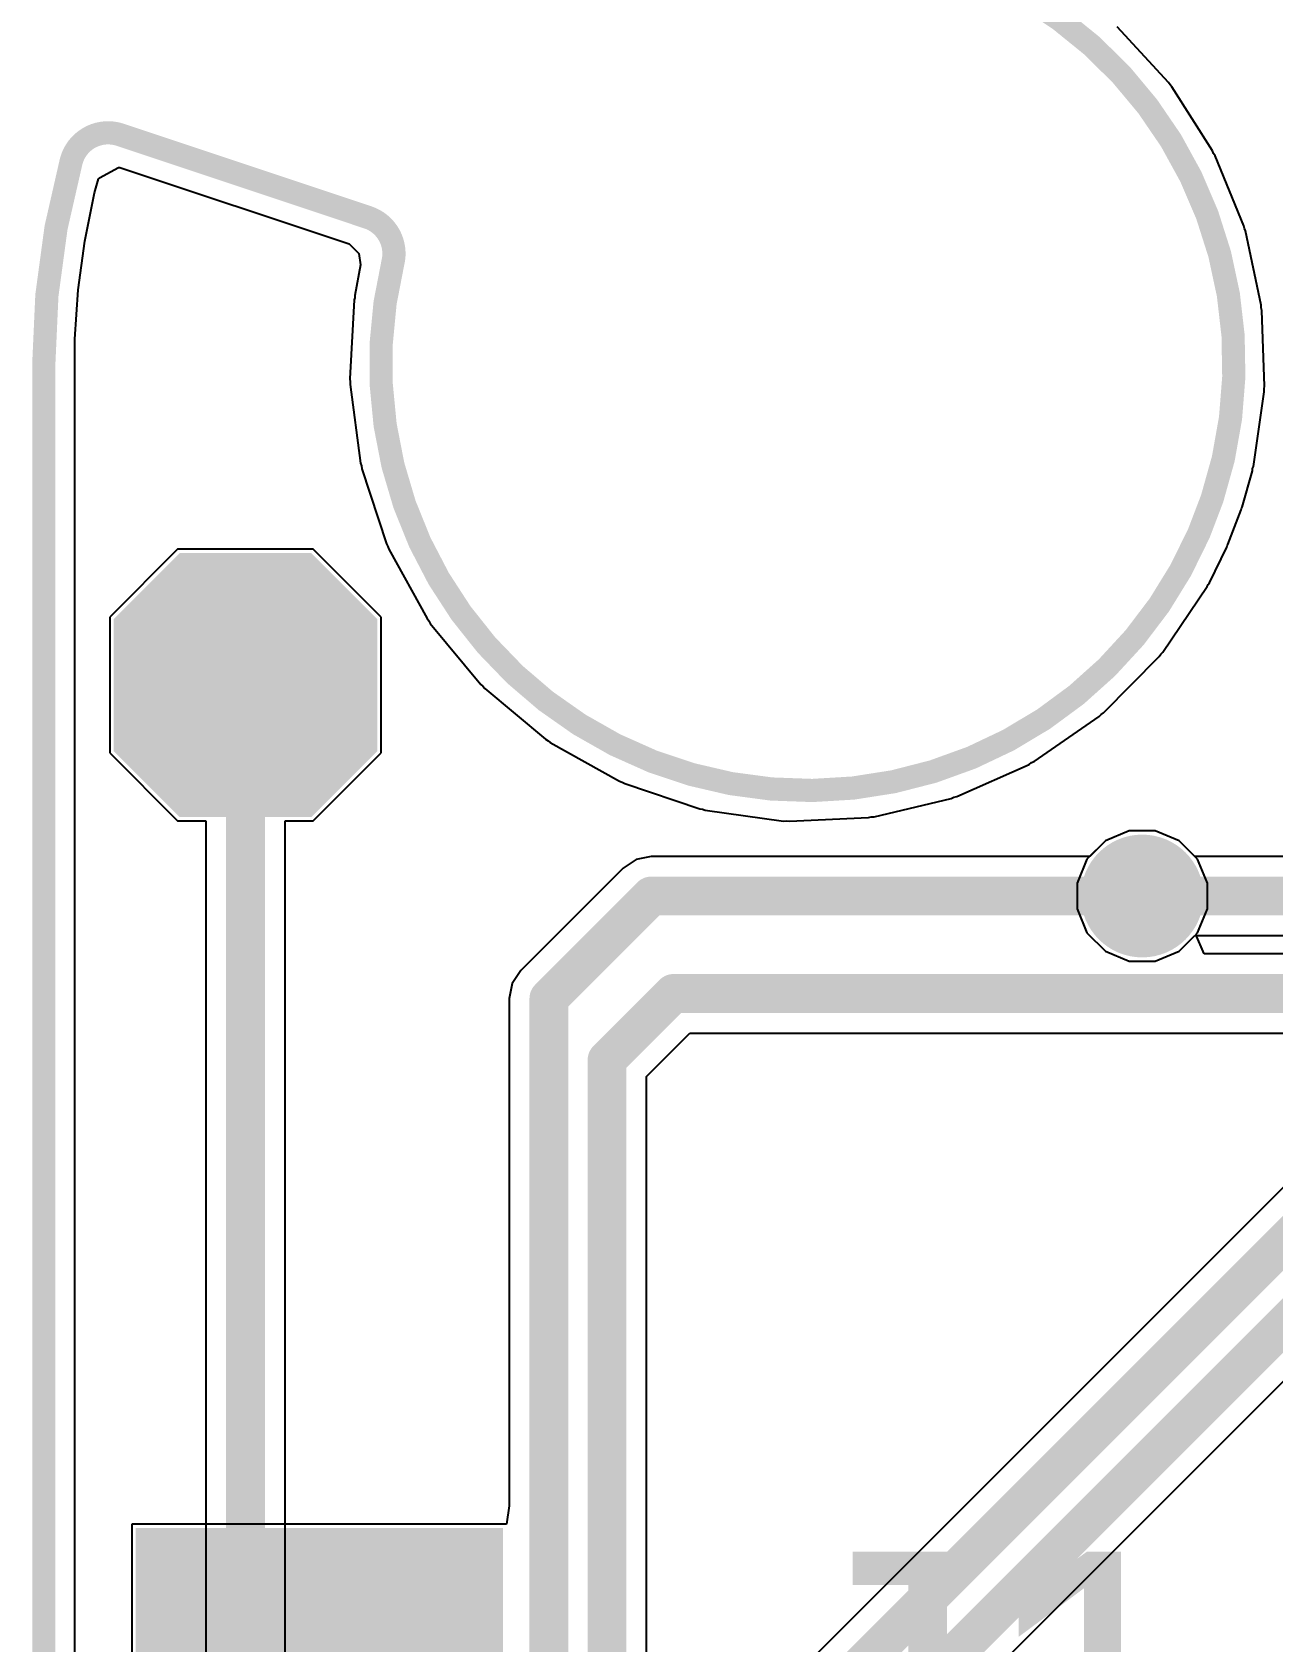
# Model space of a CAD drawing. Header units: millimetres. Extents: x -23 to 83, y -38 to 11.
# Drawn here: x -21.6 to -13.47, y -6.36 to 4.18 of the extents above; entities that cross this region are included whole.
import ezdxf

# ---------------------------------------------------------------- set-up
doc = ezdxf.new("R2010")
doc.units = ezdxf.units.MM
for name, color, linetype in [('BottomLayer', 5, 'Continuous'), ('BottomPaste', 16, 'Continuous'), ('BottomSolder', 6, 'Continuous'), ('Mechanical2', 216, 'Continuous'), ('TopLayer', 1, 'Continuous'), ('TopOverlay', 2, 'Continuous'), ('TopPaste', 8, 'Continuous'), ('TopSolder', 216, 'Continuous'), ('ViaHoleLayer', 16, 'Continuous')]:
    doc.layers.add(name, color=color, linetype=linetype)
doc.styles.add('Arial', font='', dxfattribs={"height": 0.2})
doc.styles.get('Arial').set_extended_font_data('Arial')

# ---------------------------------------------------------------- blocks, each defined once
blk = doc.blocks.new('FH12_30S_0_5SH_55__3')
at = {"layer": 'TopLayer'}
blk.add_hatch(color=1, dxfattribs=at).paths.add_polyline_path([(-10.05, -0.525), (-8.25, -0.525), (-8.25, -2.725), (-10.05, -2.725)])
at = {"layer": 'TopPaste'}
blk.add_hatch(color=8, dxfattribs=at).paths.add_polyline_path([(-10.05, -0.525), (-8.25, -0.525), (-8.25, -2.725), (-10.05, -2.725)])
at = {"layer": 'TopSolder'}
blk.add_hatch(color=216, dxfattribs=at).paths.add_polyline_path([(-10.152, -0.423), (-8.148, -0.423), (-8.148, -2.827), (-10.152, -2.827)])
blk = doc.blocks.new('T__________B_86')
at = {"layer": 'BottomLayer'}
blk.add_hatch(color=5, dxfattribs=at).paths.add_polyline_path([(0.381, 0.762), (-0.381, 0.762), (-0.762, 0.381), (-0.762, -0.381), (-0.381, -0.762), (0.381, -0.762), (0.762, -0.381), (0.762, 0.381)])
at = {"layer": 'BottomPaste'}
blk.add_hatch(color=16, dxfattribs=at).paths.add_polyline_path([(0.381, 0.762), (-0.381, 0.762), (-0.762, 0.381), (-0.762, -0.381), (-0.381, -0.762), (0.381, -0.762), (0.762, -0.381), (0.762, 0.381)])
at = {"layer": 'BottomSolder'}
blk.add_hatch(color=6, dxfattribs=at).paths.add_polyline_path([(0.4318, 0.8636), (-0.4318, 0.8636), (-0.8636, 0.4318), (-0.8636, -0.4318), (-0.4318, -0.8636), (0.4318, -0.8636), (0.8636, -0.4318), (0.8636, 0.4318)])

msp = doc.modelspace()

# ---------------------------------------------------------------- hatches: boundary and pattern name
at = {"layer": 'BottomLayer'}
h = msp.add_hatch(color=5, dxfattribs=at)
edge = h.paths.add_edge_path()
edge.add_arc((-14.326, -1.473), 0.3, 0, 360)
at = {"layer": 'BottomSolder'}
h = msp.add_hatch(color=6, dxfattribs=at)
edge = h.paths.add_edge_path()
edge.add_arc((-14.326, -1.473), 0.402, 0, 360)
at = {"layer": 'TopLayer'}
h = msp.add_hatch(color=1, dxfattribs=at)
edge = h.paths.add_edge_path()
edge.add_arc((-14.326, -1.473), 0.3, 0, 360)
at = {"layer": 'TopSolder'}
h = msp.add_hatch(color=216, dxfattribs=at)
edge = h.paths.add_edge_path()
edge.add_arc((-14.326, -1.473), 0.402, 0, 360)
at = {"layer": 'ViaHoleLayer'}
h = msp.add_hatch(color=16, dxfattribs=at)
edge = h.paths.add_edge_path()
edge.add_arc((-14.326, -1.473), 0.15, 0, 360)

# ---------------------------------------------------------------- linework, layer by layer
at = {"layer": 'BottomLayer'}
for p, q in [((-14.154, 3.853), (-14.49, 4.217)), ((-14.144, 3.837), (-14.154, 3.853)), ((-14.132, 3.824), (-14.144, 3.837)), ((-13.866, 3.406), (-14.132, 3.824)), ((-13.859, 3.389), (-13.866, 3.406)), ((-13.849, 3.374), (-13.859, 3.389)), ((-13.661, 2.915), (-13.849, 3.374)), ((-21.155, 3.229), (-21.03, 3.296)), ((-21.03, 3.296), (-21.022, 3.297)), ((-21.022, 3.297), (-19.519, 2.796)), ((-21.186, 3.13), (-21.16, 3.223)), ((-21.16, 3.223), (-21.155, 3.229)), ((-21.25, 2.814), (-21.186, 3.13)), ((-13.657, 2.897), (-13.661, 2.915)), ((-13.65, 2.881), (-13.657, 2.897)), ((-13.546, 2.396), (-13.65, 2.881)), ((-21.293, 2.495), (-21.25, 2.814)), ((-19.519, 2.796), (-19.455, 2.734)), ((-19.444, 2.66), (-19.483, 2.458)), ((-19.455, 2.734), (-19.444, 2.66)), ((-21.315, 2.173), (-21.293, 2.495)), ((-19.487, 2.43), (-19.515, 1.913)), ((-19.483, 2.444), (-19.487, 2.43)), ((-19.483, 2.458), (-19.483, 2.444)), ((-13.546, 2.378), (-13.546, 2.396)), ((-13.542, 2.36), (-13.546, 2.378)), ((-13.525, 1.865), (-13.542, 2.36)), ((-21.315, 2.011), (-21.315, 2.173)), ((-21.315, -19.387), (-21.315, 2.011)), ((-21.315, 2.011), (-21.315, 2.011)), ((-21.315, 2.011), (-21.315, 2.011)), ((-19.515, 1.913), (-19.512, 1.894)), ((-19.512, 1.894), (-19.513, 1.875)), ((-19.513, 1.875), (-19.445, 1.361)), ((-13.598, 1.338), (-13.527, 1.828)), ((-13.528, 1.847), (-13.525, 1.865)), ((-13.527, 1.828), (-13.528, 1.847)), ((-19.445, 1.361), (-19.439, 1.343)), ((-19.439, 1.343), (-19.436, 1.324)), ((-19.436, 1.324), (-19.274, 0.832)), ((-13.672, 1.073), (-13.604, 1.311)), ((-13.604, 1.311), (-13.603, 1.325)), ((-13.603, 1.325), (-13.598, 1.338)), ((-13.765, 0.828), (-13.677, 1.056)), ((-13.677, 1.056), (-13.676, 1.065)), ((-13.676, 1.065), (-13.672, 1.073)), ((-20.643, 0.797), (-21.087, 0.353)), ((-19.754, 0.797), (-20.643, 0.797)), ((-19.309, 0.353), (-19.754, 0.797)), ((-19.274, 0.832), (-19.265, 0.815)), ((-19.265, 0.815), (-19.259, 0.797)), ((-19.259, 0.797), (-19.009, 0.343)), ((-13.886, 0.578), (-13.772, 0.811)), ((-13.772, 0.811), (-13.77, 0.82)), ((-13.77, 0.82), (-13.765, 0.828)), ((-14.19, 0.124), (-13.9, 0.553)), ((-13.9, 0.553), (-13.895, 0.567)), ((-13.895, 0.567), (-13.886, 0.578)), ((-21.087, 0.353), (-21.087, -0.536)), ((-19.309, -0.536), (-19.309, 0.353)), ((-19.009, 0.343), (-18.997, 0.329)), ((-18.997, 0.329), (-18.988, 0.312)), ((-18.988, 0.312), (-18.658, -0.088)), ((-14.214, 0.095), (-14.204, 0.111)), ((-14.204, 0.111), (-14.19, 0.124)), ((-14.579, -0.273), (-14.214, 0.095)), ((-18.658, -0.088), (-18.643, -0.1)), ((-18.643, -0.1), (-18.631, -0.115)), ((-18.631, -0.115), (-18.234, -0.447)), ((-15.034, -0.592), (-14.608, -0.298)), ((-14.608, -0.298), (-14.595, -0.284)), ((-14.595, -0.284), (-14.579, -0.273)), ((-18.234, -0.447), (-18.217, -0.456)), ((-18.217, -0.456), (-18.202, -0.468)), ((-18.202, -0.468), (-17.75, -0.721)), ((-21.087, -0.536), (-20.643, -0.981)), ((-19.754, -0.981), (-19.309, -0.536)), ((-15.541, -0.822), (-15.067, -0.611)), ((-15.067, -0.611), (-15.052, -0.6)), ((-15.052, -0.6), (-15.034, -0.592)), ((-17.75, -0.721), (-17.732, -0.727)), ((-17.732, -0.727), (-17.715, -0.737)), ((-17.715, -0.737), (-17.224, -0.902)), ((-16.081, -0.954), (-15.577, -0.834)), ((-15.577, -0.834), (-15.559, -0.826)), ((-15.559, -0.826), (-15.541, -0.822)), ((-17.224, -0.902), (-17.205, -0.904)), ((-17.205, -0.904), (-17.187, -0.91)), ((-17.187, -0.91), (-16.674, -0.982)), ((-20.643, -0.981), (-20.457, -0.981)), ((-20.457, -0.981), (-20.457, -11.947)), ((-19.939, -11.84), (-19.939, -0.981)), ((-19.939, -0.981), (-19.754, -0.981)), ((-16.674, -0.982), (-16.655, -0.981)), ((-16.655, -0.981), (-16.636, -0.984)), ((-16.636, -0.984), (-16.118, -0.959)), ((-16.118, -0.959), (-16.1, -0.954)), ((-16.1, -0.954), (-16.081, -0.954)), ((-14.411, -1.046), (-14.567, -1.111)), ((-14.241, -1.046), (-14.411, -1.046)), ((-14.084, -1.111), (-14.241, -1.046)), ((-14.567, -1.111), (-14.688, -1.231)), ((-13.981, -1.214), (-14.084, -1.111)), ((-14.688, -1.231), (-14.753, -1.388)), ((-12.685, -1.214), (-13.981, -1.214)), ((-14.753, -1.388), (-14.753, -1.558)), ((-14.753, -1.558), (-14.688, -1.715)), ((-14.688, -1.715), (-14.567, -1.835)), ((-14.084, -1.835), (-13.981, -1.732)), ((-13.981, -1.732), (-12.578, -1.732)), ((-14.567, -1.835), (-14.411, -1.9)), ((-14.241, -1.9), (-14.084, -1.835)), ((-14.411, -1.9), (-14.241, -1.9))]:
    msp.add_line(p, q, dxfattribs=at)
at = {"layer": 'BottomLayer', "const_width": 0.254}
for points in [[(-20.198, -11.947), (-20.198, -0.092)], [(-14.326, -1.473), (-12.578, -1.473)]]:
    msp.add_lwpolyline(points, dxfattribs=at)
at = {"layer": 'BottomLayer', "const_width": 0.127}
for points in [[(-20.262, -0.092, 1), (-20.135, -0.092, 1)], [(-14.389, -1.473, 1), (-14.262, -1.473, 1)]]:
    msp.add_lwpolyline(points, format="xyb", close=True, dxfattribs=at)
at = {"layer": 'Mechanical2', "const_width": 0.152}
for points in [[(-17.181, 4.726, -0.589842), (-13.868, 1.129)], [(-21.339, 3.34, -0.429721), (-21.019, 3.511)], [(-21.519, 2.011, -0.067325), (-21.339, 3.34)], [(-19.397, 2.97, -0.390333), (-19.233, 2.674)], [(-13.955, 0.901, -0.918669), (-19.233, 2.674)]]:
    msp.add_lwpolyline(points, format="xyb", dxfattribs=at)
for points in [[(-21.019, 3.511), (-19.397, 2.97)], [(-21.519, -32.989), (-21.519, 2.011)], [(-13.955, 0.901), (-13.868, 1.129)]]:
    msp.add_lwpolyline(points, dxfattribs=at)
at = {"layer": 'Mechanical2', "const_width": 0.0762}
for points in [[(-21.057, 3.511, 1), (-20.981, 3.511, 1)], [(-21.057, 3.511, 1), (-20.981, 3.511, 1)], [(-21.377, 3.34, 1), (-21.301, 3.34, 1)], [(-21.377, 3.34, 1), (-21.301, 3.34, 1)], [(-19.435, 2.97, 1), (-19.359, 2.97, 1)], [(-19.435, 2.97, 1), (-19.359, 2.97, 1)], [(-19.271, 2.674, 1), (-19.195, 2.674, 1)], [(-19.271, 2.674, 1), (-19.195, 2.674, 1)], [(-21.557, 2.011, 1), (-21.481, 2.011, 1)], [(-21.557, 2.011, 1), (-21.481, 2.011, 1)], [(-13.906, 1.129, 1), (-13.83, 1.129, 1)], [(-13.906, 1.129, 1), (-13.83, 1.129, 1)], [(-13.993, 0.901, 1), (-13.917, 0.901, 1)], [(-13.993, 0.901, 1), (-13.917, 0.901, 1)]]:
    msp.add_lwpolyline(points, format="xyb", close=True, dxfattribs=at)
at = {"layer": 'TopLayer'}
for p, q in [((-3.856, 6.167), (-17.454, -7.431)), ((-15.998, -7.245), (-3.327, 5.426)), ((-14.154, 3.853), (-14.49, 4.217)), ((-14.144, 3.837), (-14.154, 3.853)), ((-14.132, 3.824), (-14.144, 3.837)), ((-13.866, 3.406), (-14.132, 3.824)), ((-13.859, 3.389), (-13.866, 3.406)), ((-13.849, 3.374), (-13.859, 3.389)), ((-13.661, 2.915), (-13.849, 3.374)), ((-21.155, 3.229), (-21.03, 3.296)), ((-21.03, 3.296), (-21.022, 3.297)), ((-21.022, 3.297), (-19.519, 2.796)), ((-21.186, 3.13), (-21.16, 3.223)), ((-21.16, 3.223), (-21.155, 3.229)), ((-21.25, 2.814), (-21.186, 3.13)), ((-13.657, 2.897), (-13.661, 2.915)), ((-13.65, 2.881), (-13.657, 2.897)), ((-13.546, 2.396), (-13.65, 2.881)), ((-21.293, 2.495), (-21.25, 2.814)), ((-19.519, 2.796), (-19.455, 2.734)), ((-19.444, 2.66), (-19.483, 2.458)), ((-19.455, 2.734), (-19.444, 2.66)), ((-21.315, 2.173), (-21.293, 2.495)), ((-19.487, 2.43), (-19.515, 1.913)), ((-19.483, 2.444), (-19.487, 2.43)), ((-19.483, 2.458), (-19.483, 2.444)), ((-13.546, 2.378), (-13.546, 2.396)), ((-13.542, 2.36), (-13.546, 2.378)), ((-13.525, 1.865), (-13.542, 2.36)), ((-21.315, 2.011), (-21.315, 2.173)), ((-21.315, -13.556), (-21.315, 2.011)), ((-21.315, 2.011), (-21.315, 2.011)), ((-21.315, 2.011), (-21.315, 2.011)), ((-19.515, 1.913), (-19.512, 1.894)), ((-19.512, 1.894), (-19.513, 1.875)), ((-19.513, 1.875), (-19.445, 1.361)), ((-13.598, 1.338), (-13.527, 1.828)), ((-13.528, 1.847), (-13.525, 1.865)), ((-13.527, 1.828), (-13.528, 1.847)), ((-19.445, 1.361), (-19.439, 1.343)), ((-19.439, 1.343), (-19.436, 1.324)), ((-19.436, 1.324), (-19.274, 0.832)), ((-13.672, 1.073), (-13.604, 1.311)), ((-13.604, 1.311), (-13.603, 1.325)), ((-13.603, 1.325), (-13.598, 1.338)), ((-13.765, 0.828), (-13.677, 1.056)), ((-13.677, 1.056), (-13.676, 1.065)), ((-13.676, 1.065), (-13.672, 1.073)), ((-19.274, 0.832), (-19.265, 0.815)), ((-19.265, 0.815), (-19.259, 0.797)), ((-19.259, 0.797), (-19.009, 0.343)), ((-13.886, 0.578), (-13.772, 0.811)), ((-13.772, 0.811), (-13.77, 0.82)), ((-13.77, 0.82), (-13.765, 0.828)), ((-14.19, 0.124), (-13.9, 0.553)), ((-13.9, 0.553), (-13.895, 0.567)), ((-13.895, 0.567), (-13.886, 0.578)), ((-19.009, 0.343), (-18.997, 0.329)), ((-18.997, 0.329), (-18.988, 0.312)), ((-18.988, 0.312), (-18.658, -0.088)), ((-14.214, 0.095), (-14.204, 0.111)), ((-14.204, 0.111), (-14.19, 0.124)), ((-14.579, -0.273), (-14.214, 0.095)), ((-18.658, -0.088), (-18.643, -0.1)), ((-18.643, -0.1), (-18.631, -0.115)), ((-18.631, -0.115), (-18.234, -0.447)), ((-15.034, -0.592), (-14.608, -0.298)), ((-14.608, -0.298), (-14.595, -0.284)), ((-14.595, -0.284), (-14.579, -0.273)), ((-18.234, -0.447), (-18.217, -0.456)), ((-18.217, -0.456), (-18.202, -0.468)), ((-18.202, -0.468), (-17.75, -0.721)), ((-15.541, -0.822), (-15.067, -0.611)), ((-15.067, -0.611), (-15.052, -0.6)), ((-15.052, -0.6), (-15.034, -0.592)), ((-17.75, -0.721), (-17.732, -0.727)), ((-17.732, -0.727), (-17.715, -0.737)), ((-17.715, -0.737), (-17.224, -0.902)), ((-16.081, -0.954), (-15.577, -0.834)), ((-15.577, -0.834), (-15.559, -0.826)), ((-15.559, -0.826), (-15.541, -0.822)), ((-17.224, -0.902), (-17.205, -0.904)), ((-17.205, -0.904), (-17.187, -0.91)), ((-17.187, -0.91), (-16.674, -0.982)), ((-16.674, -0.982), (-16.655, -0.981)), ((-16.655, -0.981), (-16.636, -0.984)), ((-16.636, -0.984), (-16.118, -0.959)), ((-16.118, -0.959), (-16.1, -0.954)), ((-16.1, -0.954), (-16.081, -0.954)), ((-14.411, -1.046), (-14.567, -1.111)), ((-14.241, -1.046), (-14.411, -1.046)), ((-14.084, -1.111), (-14.241, -1.046)), ((-14.567, -1.111), (-14.67, -1.214)), ((-13.964, -1.231), (-14.084, -1.111)), ((-17.64, -1.234), (-17.724, -1.29)), ((-17.541, -1.214), (-17.64, -1.234)), ((-14.67, -1.214), (-17.541, -1.214)), ((-13.899, -1.388), (-13.964, -1.231)), ((-17.724, -1.29), (-18.395, -1.961)), ((-13.899, -1.558), (-13.899, -1.388)), ((-13.964, -1.715), (-13.899, -1.558)), ((-13.974, -1.725), (-13.964, -1.715)), ((-13.921, -1.852), (-13.974, -1.725)), ((-12.804, -1.852), (-13.921, -1.852)), ((-18.395, -1.961), (-18.451, -2.045)), ((-18.451, -2.045), (-18.471, -2.144)), ((-18.471, -2.144), (-18.471, -5.466)), ((-17.572, -2.654), (-17.288, -2.37)), ((-17.288, -2.37), (-12.697, -2.37)), ((-17.572, -7.382), (-17.572, -2.654)), ((-18.471, -5.466), (-18.488, -5.586)), ((-18.488, -5.586), (-20.942, -5.586)), ((-20.942, -5.586), (-20.942, -7.64))]:
    msp.add_line(p, q, dxfattribs=at)
at = {"layer": 'TopLayer', "const_width": 0.254}
for points in [[(-19.177, -9.52), (-3.592, 6.066)], [(-18.426, -9.307), (-3.434, 5.685)], [(-18.212, -2.144), (-17.541, -1.473)], [(-17.541, -1.473), (-14.326, -1.473)], [(-17.831, -2.546), (-17.396, -2.111)], [(-17.396, -2.111), (-12.697, -2.111)], [(-18.212, -7.477), (-18.212, -2.144)], [(-17.831, -7.635), (-17.831, -2.546)]]:
    msp.add_lwpolyline(points, dxfattribs=at)
at = {"layer": 'TopLayer', "const_width": 0.127}
for points in [[(-17.605, -1.473, 1), (-17.478, -1.473, 1)], [(-17.605, -1.473, 1), (-17.478, -1.473, 1)], [(-14.389, -1.473, 1), (-14.262, -1.473, 1)], [(-17.459, -2.111, 1), (-17.332, -2.111, 1)], [(-17.459, -2.111, 1), (-17.332, -2.111, 1)], [(-18.275, -2.144, 1), (-18.148, -2.144, 1)], [(-18.275, -2.144, 1), (-18.148, -2.144, 1)], [(-17.894, -2.546, 1), (-17.767, -2.546, 1)], [(-17.894, -2.546, 1), (-17.767, -2.546, 1)]]:
    msp.add_lwpolyline(points, format="xyb", close=True, dxfattribs=at)

# ---------------------------------------------------------------- block references
at = {"rotation": 270}
for name, p in [('T__________B_86', (-20.198, -0.092)), ('FH12_30S_0_5SH_55__3', (-18.09, -15.763))]:
    msp.add_blockref(name, p, dxfattribs=at)

# ---------------------------------------------------------------- texts
at = {"layer": 'TopOverlay', "style": 'Arial'}
msp.add_text('J1', height=1.968, dxfattribs=at).set_placement((-16.774, -7.734))

doc.saveas('drawing.dxf')
